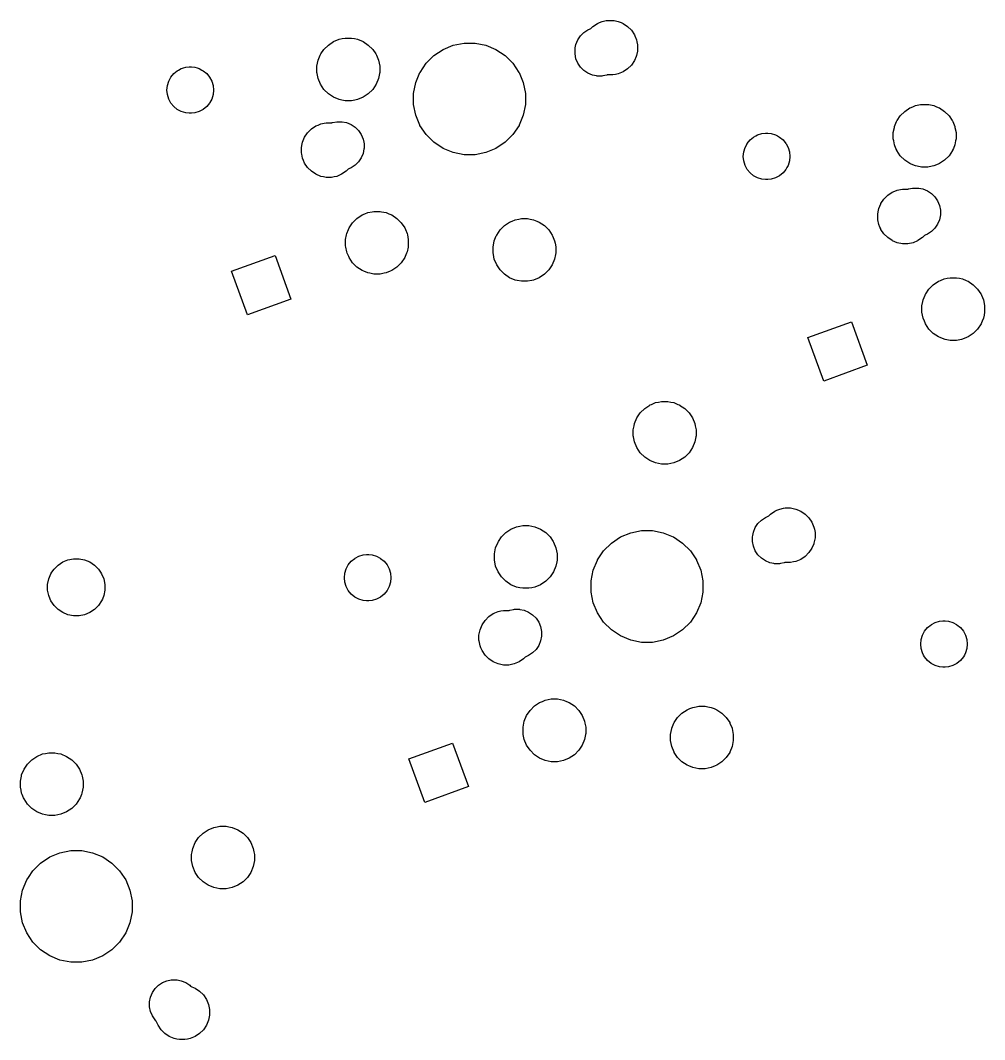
# Model space of a CAD drawing. Extents: x 74 to 361, y -185 to -87.
# Drawn here: x 215.86 to 251.26, y -184.73 to -147.31 of the extents above; entities that cross this region are included whole.
import ezdxf

# ---------------------------------------------------------------- set-up
doc = ezdxf.new("R2010")
doc.units = 0
doc.header["$MEASUREMENT"] = 0
doc.layers.add('BLACK', color=7, linetype='CONTINUOUS')

msp = doc.modelspace()

# ---------------------------------------------------------------- linework, layer by layer
at = {"layer": 'BLACK', "linetype": 'CONTINUOUS'}
for p, q in [((236.876, -147.534), (237.04, -147.424)), ((237.04, -147.424), (237.044, -147.423)), ((237.044, -147.423), (237.117, -147.392)), ((237.117, -147.392), (237.222, -147.349)), ((237.222, -147.349), (237.369, -147.319)), ((237.369, -147.319), (237.416, -147.31)), ((237.416, -147.31), (237.613, -147.31)), ((237.613, -147.31), (237.659, -147.319)), ((237.659, -147.319), (237.806, -147.349)), ((237.806, -147.349), (237.912, -147.392)), ((237.912, -147.392), (237.985, -147.423)), ((237.985, -147.423), (237.988, -147.424)), ((237.988, -147.424), (238.152, -147.534)), ((236.42, -147.881), (236.545, -147.755)), ((236.545, -147.755), (236.693, -147.656)), ((236.693, -147.656), (236.773, -147.623)), ((236.773, -147.623), (236.795, -147.612)), ((236.795, -147.612), (236.814, -147.596)), ((236.814, -147.596), (236.876, -147.534)), ((238.152, -147.534), (238.292, -147.673)), ((238.292, -147.673), (238.401, -147.837)), ((227.163, -148.215), (227.352, -148.089)), ((227.352, -148.089), (227.561, -148.002)), ((227.561, -148.002), (227.673, -147.98)), ((227.673, -147.98), (227.784, -147.958)), ((227.784, -147.958), (228.01, -147.958)), ((228.01, -147.958), (228.122, -147.98)), ((228.122, -147.98), (228.233, -148.002)), ((228.233, -148.002), (228.442, -148.089)), ((228.442, -148.089), (228.631, -148.215)), ((231.748, -148.22), (232.144, -148.141)), ((232.144, -148.141), (232.548, -148.141)), ((232.548, -148.141), (232.944, -148.22)), ((236.253, -148.192), (236.321, -148.028)), ((236.321, -148.028), (236.42, -147.881)), ((238.401, -147.837), (238.401, -147.837)), ((238.401, -147.837), (238.418, -147.878)), ((238.418, -147.878), (238.477, -148.019)), ((238.477, -148.019), (238.493, -148.1)), ((238.493, -148.1), (238.515, -148.213)), ((226.877, -148.563), (226.89, -148.544)), ((226.89, -148.544), (227.003, -148.375)), ((227.003, -148.375), (227.163, -148.215)), ((228.631, -148.215), (228.791, -148.375)), ((228.791, -148.375), (228.904, -148.544)), ((228.904, -148.544), (228.917, -148.563)), ((231.039, -148.599), (231.375, -148.375)), ((231.375, -148.375), (231.748, -148.22)), ((231.375, -148.375), (231.375, -148.375)), ((232.944, -148.22), (233.318, -148.375)), ((233.318, -148.375), (233.318, -148.375)), ((233.318, -148.375), (233.653, -148.599)), ((236.219, -148.366), (236.22, -148.358)), ((236.219, -148.544), (236.219, -148.366)), ((236.253, -148.718), (236.219, -148.544)), ((236.22, -148.358), (236.229, -148.315)), ((236.229, -148.315), (236.253, -148.192)), ((238.509, -148.443), (238.477, -148.603)), ((238.515, -148.41), (238.509, -148.443)), ((238.515, -148.213), (238.515, -148.41)), ((226.746, -148.995), (226.769, -148.882)), ((226.769, -148.882), (226.79, -148.773)), ((226.79, -148.773), (226.867, -148.589)), ((226.867, -148.589), (226.877, -148.563)), ((228.917, -148.563), (228.928, -148.589)), ((228.928, -148.589), (229.004, -148.773)), ((229.004, -148.773), (229.025, -148.882)), ((229.025, -148.882), (229.048, -148.995)), ((230.53, -149.219), (230.753, -148.885)), ((230.753, -148.885), (231.039, -148.599)), ((233.653, -148.599), (233.939, -148.885)), ((233.939, -148.885), (234.162, -149.219)), ((236.321, -148.882), (236.253, -148.718)), ((236.42, -149.029), (236.321, -148.882)), ((238.401, -148.785), (238.292, -148.949)), ((238.402, -148.785), (238.401, -148.785)), ((238.461, -148.642), (238.402, -148.785)), ((238.477, -148.603), (238.461, -148.642)), ((221.381, -149.395), (221.488, -149.265)), ((221.488, -149.265), (221.617, -149.159)), ((221.617, -149.159), (221.665, -149.134)), ((221.665, -149.134), (221.765, -149.08)), ((221.765, -149.08), (221.768, -149.079)), ((221.768, -149.079), (221.843, -149.056)), ((221.843, -149.056), (221.926, -149.031)), ((221.926, -149.031), (222.051, -149.019)), ((222.051, -149.019), (222.134, -149.019)), ((222.134, -149.019), (222.259, -149.031)), ((222.259, -149.031), (222.342, -149.056)), ((222.342, -149.056), (222.417, -149.079)), ((222.417, -149.079), (222.42, -149.08)), ((222.42, -149.08), (222.52, -149.134)), ((222.52, -149.134), (222.567, -149.159)), ((222.567, -149.159), (222.697, -149.265)), ((222.697, -149.265), (222.803, -149.395)), ((226.746, -149.222), (226.746, -148.995)), ((226.755, -149.266), (226.746, -149.222)), ((226.79, -149.444), (226.755, -149.266)), ((229.039, -149.266), (229.004, -149.444)), ((229.048, -149.222), (229.039, -149.266)), ((229.048, -148.995), (229.048, -149.222)), ((230.374, -149.594), (230.528, -149.221)), ((230.528, -149.221), (230.53, -149.219)), ((234.162, -149.219), (234.164, -149.221)), ((234.164, -149.221), (234.318, -149.594)), ((236.545, -149.155), (236.42, -149.029)), ((236.693, -149.253), (236.545, -149.155)), ((236.857, -149.321), (236.693, -149.253)), ((237.71, -149.293), (237.613, -149.312)), ((237.806, -149.274), (237.71, -149.293)), ((237.988, -149.198), (237.806, -149.274)), ((238.152, -149.089), (237.988, -149.198)), ((238.292, -148.949), (238.152, -149.089)), ((221.254, -149.703), (221.302, -149.543)), ((221.302, -149.543), (221.381, -149.395)), ((221.381, -149.395), (221.381, -149.395)), ((222.803, -149.395), (222.803, -149.395)), ((222.803, -149.395), (222.882, -149.543)), ((222.882, -149.543), (222.931, -149.703)), ((226.877, -149.654), (226.79, -149.444)), ((227.003, -149.842), (226.877, -149.654)), ((228.917, -149.654), (228.791, -149.842)), ((229.004, -149.444), (228.917, -149.654)), ((230.295, -149.99), (230.374, -149.594)), ((234.318, -149.594), (234.397, -149.99)), ((237.006, -149.351), (236.857, -149.321)), ((237.031, -149.356), (237.006, -149.351)), ((237.208, -149.356), (237.031, -149.356)), ((237.244, -149.349), (237.208, -149.356)), ((237.382, -149.321), (237.244, -149.349)), ((237.384, -149.321), (237.382, -149.321)), ((237.382, -149.321), (237.382, -149.321)), ((237.405, -149.315), (237.384, -149.321)), ((237.429, -149.312), (237.405, -149.315)), ((237.613, -149.312), (237.429, -149.312)), ((221.237, -149.87), (221.254, -149.703)), ((221.254, -150.037), (221.237, -149.87)), ((221.302, -150.197), (221.254, -150.037)), ((222.931, -150.037), (222.882, -150.197)), ((222.931, -149.703), (222.947, -149.87)), ((222.947, -149.87), (222.931, -150.037)), ((227.163, -150.003), (227.003, -149.842)), ((227.352, -150.129), (227.163, -150.003)), ((228.631, -150.003), (228.442, -150.129)), ((228.791, -149.842), (228.631, -150.003)), ((230.295, -150.394), (230.295, -149.99)), ((234.397, -149.99), (234.397, -150.394)), ((221.373, -150.33), (221.302, -150.197)), ((221.381, -150.345), (221.373, -150.33)), ((221.488, -150.475), (221.381, -150.345)), ((222.803, -150.345), (222.697, -150.475)), ((222.811, -150.33), (222.803, -150.345)), ((222.882, -150.197), (222.811, -150.33)), ((227.561, -150.215), (227.352, -150.129)), ((227.656, -150.234), (227.561, -150.215)), ((227.784, -150.26), (227.656, -150.234)), ((228.01, -150.26), (227.784, -150.26)), ((228.138, -150.234), (228.01, -150.26)), ((228.233, -150.215), (228.138, -150.234)), ((228.442, -150.129), (228.233, -150.215)), ((230.374, -150.791), (230.295, -150.394)), ((234.397, -150.394), (234.318, -150.791)), ((248.72, -150.437), (248.899, -150.401)), ((248.899, -150.401), (248.943, -150.393)), ((248.943, -150.393), (249.169, -150.393)), ((249.169, -150.393), (249.213, -150.401)), ((249.213, -150.401), (249.392, -150.437)), ((221.617, -150.581), (221.488, -150.475)), ((221.765, -150.66), (221.617, -150.581)), ((221.617, -150.581), (221.617, -150.581)), ((221.926, -150.709), (221.765, -150.66)), ((222.051, -150.721), (221.926, -150.709)), ((222.134, -150.721), (222.051, -150.721)), ((222.259, -150.709), (222.134, -150.721)), ((222.42, -150.66), (222.259, -150.709)), ((222.567, -150.581), (222.42, -150.66)), ((222.697, -150.475), (222.567, -150.581)), ((222.567, -150.581), (222.567, -150.581)), ((230.525, -151.155), (230.374, -150.791)), ((234.318, -150.791), (234.167, -151.155)), ((248.162, -150.81), (248.322, -150.65)), ((248.322, -150.65), (248.511, -150.524)), ((248.511, -150.524), (248.518, -150.521)), ((248.518, -150.521), (248.62, -150.478)), ((248.62, -150.478), (248.72, -150.437)), ((249.392, -150.437), (249.491, -150.478)), ((249.491, -150.478), (249.594, -150.521)), ((249.594, -150.521), (249.601, -150.524)), ((249.601, -150.524), (249.79, -150.65)), ((249.79, -150.65), (249.95, -150.81)), ((226.708, -151.184), (226.785, -151.153)), ((226.785, -151.153), (226.886, -151.111)), ((226.886, -151.111), (227.011, -151.086)), ((227.011, -151.086), (227.079, -151.072)), ((227.079, -151.072), (227.263, -151.072)), ((227.263, -151.072), (227.287, -151.07)), ((227.287, -151.07), (227.308, -151.064)), ((227.308, -151.064), (227.31, -151.063)), ((227.31, -151.063), (227.472, -151.031)), ((227.31, -151.063), (227.31, -151.063)), ((227.472, -151.031), (227.484, -151.029)), ((227.484, -151.029), (227.661, -151.029)), ((227.661, -151.029), (227.673, -151.031)), ((227.673, -151.031), (227.835, -151.063)), ((227.835, -151.063), (227.999, -151.131)), ((227.999, -151.131), (228.147, -151.23)), ((230.528, -151.164), (230.525, -151.155)), ((230.753, -151.5), (230.528, -151.164)), ((234.164, -151.164), (233.939, -151.5)), ((234.167, -151.155), (234.164, -151.164)), ((247.949, -151.208), (248.027, -151.021)), ((248.027, -151.021), (248.036, -150.999)), ((248.036, -150.999), (248.044, -150.986)), ((248.044, -150.986), (248.162, -150.81)), ((249.95, -150.81), (250.067, -150.986)), ((250.067, -150.986), (250.076, -150.999)), ((250.076, -150.999), (250.085, -151.021)), ((250.085, -151.021), (250.163, -151.208)), ((226.291, -151.599), (226.4, -151.435)), ((226.4, -151.435), (226.54, -151.296)), ((226.54, -151.296), (226.704, -151.186)), ((226.704, -151.186), (226.708, -151.184)), ((228.147, -151.23), (228.272, -151.355)), ((228.272, -151.355), (228.371, -151.503)), ((228.371, -151.503), (228.439, -151.667)), ((231.039, -151.785), (230.753, -151.5)), ((233.939, -151.5), (233.653, -151.785)), ((242.854, -151.552), (242.924, -151.515)), ((242.924, -151.515), (243.084, -151.466)), ((243.084, -151.466), (243.209, -151.454)), ((243.209, -151.454), (243.293, -151.454)), ((243.293, -151.454), (243.418, -151.466)), ((243.418, -151.466), (243.578, -151.515)), ((243.578, -151.515), (243.648, -151.552)), ((247.905, -151.43), (247.943, -151.241)), ((247.905, -151.657), (247.905, -151.43)), ((247.943, -151.241), (247.949, -151.208)), ((250.163, -151.208), (250.169, -151.241)), ((250.169, -151.241), (250.207, -151.43)), ((250.207, -151.43), (250.207, -151.657)), ((226.177, -151.975), (226.203, -151.841)), ((226.203, -151.841), (226.215, -151.781)), ((226.215, -151.781), (226.291, -151.599)), ((228.439, -151.667), (228.46, -151.776)), ((228.46, -151.776), (228.473, -151.841)), ((228.473, -151.841), (228.473, -152.019)), ((231.375, -152.01), (231.039, -151.785)), ((233.653, -151.785), (233.318, -152.01)), ((242.461, -151.978), (242.537, -151.837)), ((242.537, -151.837), (242.54, -151.83)), ((242.54, -151.83), (242.647, -151.7)), ((242.647, -151.7), (242.776, -151.594)), ((242.776, -151.594), (242.854, -151.552)), ((243.648, -151.552), (243.726, -151.594)), ((243.726, -151.594), (243.856, -151.7)), ((243.856, -151.7), (243.962, -151.83)), ((243.962, -151.83), (243.966, -151.837)), ((243.966, -151.837), (244.041, -151.978)), ((247.919, -151.728), (247.905, -151.657)), ((247.949, -151.879), (247.919, -151.728)), ((248.002, -152.008), (247.949, -151.879)), ((250.163, -151.879), (250.109, -152.008)), ((250.193, -151.728), (250.163, -151.879)), ((250.207, -151.657), (250.193, -151.728)), ((226.177, -152.172), (226.177, -151.975)), ((226.186, -152.217), (226.177, -152.172)), ((226.215, -152.365), (226.186, -152.217)), ((228.439, -152.193), (228.371, -152.357)), ((228.471, -152.029), (228.439, -152.193)), ((228.473, -152.019), (228.471, -152.029)), ((231.748, -152.165), (231.375, -152.01)), ((231.375, -152.01), (231.375, -152.01)), ((231.375, -152.01), (231.375, -152.01)), ((232.144, -152.243), (231.748, -152.165)), ((232.548, -152.243), (232.144, -152.243)), ((232.944, -152.165), (232.548, -152.243)), ((233.318, -152.01), (232.944, -152.165)), ((233.318, -152.01), (233.318, -152.01)), ((233.318, -152.01), (233.318, -152.01)), ((242.396, -152.305), (242.413, -152.138)), ((242.413, -152.138), (242.461, -151.978)), ((244.041, -151.978), (244.09, -152.138)), ((244.09, -152.138), (244.106, -152.305)), ((248.031, -152.078), (248.002, -152.008)), ((248.036, -152.089), (248.031, -152.078)), ((248.162, -152.277), (248.036, -152.089)), ((248.322, -152.438), (248.162, -152.277)), ((249.95, -152.277), (249.79, -152.438)), ((250.076, -152.089), (249.95, -152.277)), ((250.081, -152.078), (250.076, -152.089)), ((250.109, -152.008), (250.081, -152.078)), ((226.249, -152.448), (226.215, -152.365)), ((226.29, -152.547), (226.249, -152.448)), ((226.291, -152.548), (226.29, -152.547)), ((226.4, -152.712), (226.291, -152.548)), ((228.147, -152.63), (227.999, -152.728)), ((228.272, -152.504), (228.147, -152.63)), ((228.371, -152.357), (228.272, -152.504)), ((242.413, -152.472), (242.396, -152.305)), ((242.461, -152.632), (242.413, -152.472)), ((242.503, -152.71), (242.461, -152.632)), ((244.041, -152.632), (244, -152.71)), ((244.09, -152.472), (244.041, -152.632)), ((244.106, -152.305), (244.09, -152.472)), ((248.511, -152.564), (248.322, -152.438)), ((248.557, -152.583), (248.511, -152.564)), ((248.511, -152.564), (248.511, -152.564)), ((248.511, -152.564), (248.511, -152.564)), ((248.72, -152.65), (248.557, -152.583)), ((248.786, -152.663), (248.72, -152.65)), ((248.943, -152.695), (248.786, -152.663)), ((249.326, -152.663), (249.169, -152.695)), ((249.392, -152.65), (249.326, -152.663)), ((249.555, -152.583), (249.392, -152.65)), ((249.601, -152.564), (249.555, -152.583)), ((249.79, -152.438), (249.601, -152.564)), ((249.601, -152.564), (249.601, -152.564)), ((249.601, -152.564), (249.601, -152.564)), ((226.54, -152.851), (226.4, -152.712)), ((226.704, -152.961), (226.54, -152.851)), ((226.886, -153.036), (226.704, -152.961)), ((226.982, -153.055), (226.886, -153.036)), ((227.47, -153.036), (227.373, -153.055)), ((227.652, -152.961), (227.47, -153.036)), ((227.816, -152.851), (227.652, -152.961)), ((227.878, -152.789), (227.816, -152.851)), ((227.897, -152.773), (227.878, -152.789)), ((227.919, -152.762), (227.897, -152.773)), ((227.999, -152.728), (227.919, -152.762)), ((242.54, -152.78), (242.503, -152.71)), ((242.647, -152.91), (242.54, -152.78)), ((242.776, -153.016), (242.647, -152.91)), ((242.924, -153.095), (242.776, -153.016)), ((242.776, -153.016), (242.776, -153.016)), ((243.726, -153.016), (243.578, -153.095)), ((243.856, -152.91), (243.726, -153.016)), ((243.726, -153.016), (243.726, -153.016)), ((243.962, -152.78), (243.856, -152.91)), ((244, -152.71), (243.962, -152.78)), ((249.169, -152.695), (248.943, -152.695)), ((227.079, -153.074), (226.982, -153.055)), ((227.276, -153.074), (227.079, -153.074)), ((227.373, -153.055), (227.276, -153.074)), ((243.084, -153.144), (242.924, -153.095)), ((243.209, -153.156), (243.084, -153.144)), ((243.293, -153.156), (243.209, -153.156)), ((243.418, -153.144), (243.293, -153.156)), ((243.578, -153.095), (243.418, -153.144)), ((247.559, -153.87), (247.699, -153.731)), ((247.699, -153.731), (247.862, -153.621)), ((247.862, -153.621), (247.867, -153.62)), ((247.867, -153.62), (247.956, -153.583)), ((247.956, -153.583), (248.045, -153.546)), ((248.045, -153.546), (248.17, -153.521)), ((248.17, -153.521), (248.238, -153.508)), ((248.238, -153.508), (248.422, -153.508)), ((248.422, -153.508), (248.446, -153.505)), ((248.446, -153.505), (248.467, -153.499)), ((248.467, -153.499), (248.468, -153.499)), ((248.468, -153.499), (248.607, -153.471)), ((248.468, -153.499), (248.468, -153.499)), ((248.607, -153.471), (248.643, -153.464)), ((248.643, -153.464), (248.82, -153.464)), ((248.82, -153.464), (248.845, -153.469)), ((248.845, -153.469), (248.994, -153.499)), ((248.994, -153.499), (249.158, -153.566)), ((249.158, -153.566), (249.306, -153.665)), ((249.306, -153.665), (249.431, -153.791)), ((249.431, -153.791), (249.53, -153.938)), ((247.374, -154.217), (247.448, -154.039)), ((247.448, -154.039), (247.45, -154.034)), ((247.45, -154.034), (247.451, -154.032)), ((247.451, -154.032), (247.559, -153.87)), ((249.53, -153.938), (249.598, -154.102)), ((249.598, -154.102), (249.632, -154.276)), ((228.214, -154.579), (228.402, -154.453)), ((228.402, -154.453), (228.406, -154.452)), ((228.406, -154.452), (228.507, -154.41)), ((228.507, -154.41), (228.612, -154.367)), ((228.612, -154.367), (228.775, -154.334)), ((228.775, -154.334), (228.834, -154.322)), ((228.834, -154.322), (229.061, -154.322)), ((229.061, -154.322), (229.12, -154.334)), ((229.12, -154.334), (229.283, -154.367)), ((229.283, -154.367), (229.388, -154.41)), ((229.388, -154.41), (229.489, -154.452)), ((229.489, -154.452), (229.492, -154.453)), ((229.492, -154.453), (229.681, -154.579)), ((247.336, -154.41), (247.362, -154.279)), ((247.336, -154.607), (247.336, -154.41)), ((247.362, -154.279), (247.374, -154.217)), ((249.632, -154.454), (249.598, -154.628)), ((249.632, -154.276), (249.632, -154.454)), ((227.928, -154.928), (228.053, -154.74)), ((228.053, -154.74), (228.214, -154.579)), ((229.681, -154.579), (229.841, -154.74)), ((229.841, -154.74), (229.967, -154.928)), ((233.47, -155.003), (233.63, -154.842)), ((233.63, -154.842), (233.819, -154.717)), ((233.819, -154.716), (233.915, -154.677)), ((233.819, -154.717), (233.819, -154.716)), ((233.915, -154.677), (234.028, -154.63)), ((234.028, -154.63), (234.152, -154.605)), ((234.152, -154.605), (234.251, -154.586)), ((234.251, -154.586), (234.477, -154.586)), ((234.477, -154.586), (234.576, -154.605)), ((234.576, -154.605), (234.7, -154.63)), ((234.7, -154.63), (234.813, -154.677)), ((234.813, -154.677), (234.908, -154.716)), ((234.908, -154.716), (234.909, -154.717)), ((234.909, -154.717), (235.098, -154.842)), ((235.098, -154.842), (235.258, -155.003)), ((247.342, -154.637), (247.336, -154.607)), ((247.374, -154.801), (247.342, -154.637)), ((247.414, -154.896), (247.374, -154.801)), ((247.443, -154.967), (247.414, -154.896)), ((249.53, -154.792), (249.431, -154.939)), ((249.598, -154.628), (249.53, -154.792)), ((227.796, -155.36), (227.83, -155.189)), ((227.83, -155.189), (227.84, -155.138)), ((227.84, -155.138), (227.903, -154.988)), ((227.903, -154.988), (227.927, -154.928)), ((227.927, -154.928), (227.928, -154.928)), ((229.967, -154.928), (229.967, -154.928)), ((229.967, -154.928), (229.992, -154.988)), ((229.992, -154.988), (230.054, -155.138)), ((230.054, -155.138), (230.064, -155.189)), ((230.064, -155.189), (230.098, -155.36)), ((233.257, -155.401), (233.33, -155.224)), ((233.33, -155.224), (233.344, -155.191)), ((233.344, -155.191), (233.47, -155.003)), ((233.344, -155.191), (233.344, -155.191)), ((235.258, -155.003), (235.384, -155.191)), ((235.384, -155.191), (235.384, -155.191)), ((235.384, -155.191), (235.397, -155.224)), ((235.397, -155.224), (235.471, -155.401)), ((247.45, -154.983), (247.443, -154.967)), ((247.559, -155.147), (247.45, -154.983)), ((247.699, -155.286), (247.559, -155.147)), ((247.862, -155.396), (247.699, -155.286)), ((248.975, -155.286), (248.811, -155.396)), ((249.037, -155.224), (248.975, -155.286)), ((249.056, -155.208), (249.037, -155.224)), ((249.078, -155.197), (249.056, -155.208)), ((249.158, -155.163), (249.078, -155.197)), ((249.306, -155.065), (249.158, -155.163)), ((249.431, -154.939), (249.306, -155.065)), ((227.796, -155.587), (227.796, -155.36)), ((227.805, -155.631), (227.796, -155.587)), ((227.84, -155.809), (227.805, -155.631)), ((230.089, -155.631), (230.054, -155.809)), ((230.098, -155.587), (230.089, -155.631)), ((230.098, -155.36), (230.098, -155.587)), ((233.213, -155.623), (233.241, -155.483)), ((233.213, -155.85), (233.213, -155.623)), ((233.241, -155.483), (233.257, -155.401)), ((235.471, -155.401), (235.487, -155.483)), ((235.487, -155.483), (235.515, -155.623)), ((235.515, -155.623), (235.515, -155.85)), ((247.875, -155.401), (247.862, -155.396)), ((247.862, -155.396), (247.862, -155.396)), ((247.862, -155.396), (247.862, -155.396)), ((248.045, -155.471), (247.875, -155.401)), ((248.238, -155.51), (248.045, -155.471)), ((248.435, -155.51), (248.238, -155.51)), ((248.629, -155.471), (248.435, -155.51)), ((248.798, -155.401), (248.629, -155.471)), ((248.811, -155.396), (248.798, -155.401)), ((248.811, -155.396), (248.811, -155.396)), ((248.811, -155.396), (248.811, -155.396)), ((223.608, -156.522), (225.207, -155.94)), ((225.207, -155.94), (225.789, -157.539)), ((227.86, -155.857), (227.84, -155.809)), ((227.911, -155.979), (227.86, -155.857)), ((227.927, -156.018), (227.911, -155.979)), ((228.053, -156.207), (227.927, -156.018)), ((229.967, -156.018), (229.841, -156.207)), ((229.983, -155.979), (229.967, -156.018)), ((230.034, -155.857), (229.983, -155.979)), ((230.054, -155.809), (230.034, -155.857)), ((233.223, -155.9), (233.213, -155.85)), ((233.257, -156.072), (233.223, -155.9)), ((235.505, -155.9), (235.471, -156.072)), ((235.515, -155.85), (235.505, -155.9)), ((228.214, -156.367), (228.053, -156.207)), ((228.402, -156.493), (228.214, -156.367)), ((229.681, -156.367), (229.492, -156.493)), ((229.841, -156.207), (229.681, -156.367)), ((233.344, -156.282), (233.257, -156.072)), ((233.47, -156.47), (233.344, -156.282)), ((235.384, -156.282), (235.258, -156.47)), ((235.471, -156.072), (235.384, -156.282)), ((224.19, -158.121), (223.608, -156.522)), ((228.463, -156.519), (228.402, -156.493)), ((228.402, -156.493), (228.402, -156.493)), ((228.402, -156.493), (228.402, -156.493)), ((228.612, -156.58), (228.463, -156.519)), ((228.685, -156.595), (228.612, -156.58)), ((228.834, -156.624), (228.685, -156.595)), ((229.061, -156.624), (228.834, -156.624)), ((229.21, -156.595), (229.061, -156.624)), ((229.283, -156.58), (229.21, -156.595)), ((229.431, -156.519), (229.283, -156.58)), ((229.492, -156.493), (229.431, -156.519)), ((229.492, -156.493), (229.492, -156.493)), ((229.492, -156.493), (229.492, -156.493)), ((233.63, -156.631), (233.47, -156.47)), ((233.819, -156.757), (233.63, -156.631)), ((234.028, -156.843), (233.819, -156.757)), ((234.909, -156.757), (234.7, -156.843)), ((235.098, -156.631), (234.909, -156.757)), ((235.258, -156.47), (235.098, -156.631)), ((249.77, -156.802), (249.882, -156.779)), ((249.882, -156.779), (249.993, -156.757)), ((249.993, -156.757), (250.219, -156.757)), ((250.219, -156.757), (250.331, -156.779)), ((250.331, -156.779), (250.442, -156.802)), ((234.099, -156.857), (234.028, -156.843)), ((234.251, -156.888), (234.099, -156.857)), ((234.477, -156.888), (234.251, -156.888)), ((234.629, -156.857), (234.477, -156.888)), ((234.7, -156.843), (234.629, -156.857)), ((249.212, -157.175), (249.372, -157.014)), ((249.372, -157.014), (249.561, -156.888)), ((249.561, -156.888), (249.572, -156.884)), ((249.572, -156.884), (249.636, -156.857)), ((249.636, -156.857), (249.77, -156.802)), ((250.442, -156.802), (250.577, -156.857)), ((250.577, -156.857), (250.64, -156.884)), ((250.64, -156.884), (250.651, -156.888)), ((250.651, -156.888), (250.84, -157.014)), ((250.84, -157.014), (251, -157.175)), ((248.999, -157.573), (249.069, -157.404)), ((249.069, -157.404), (249.086, -157.363)), ((249.086, -157.363), (249.096, -157.349)), ((249.096, -157.349), (249.212, -157.175)), ((251, -157.175), (251.117, -157.349)), ((251.117, -157.349), (251.126, -157.363)), ((251.126, -157.363), (251.143, -157.404)), ((251.143, -157.404), (251.213, -157.573)), ((225.789, -157.539), (224.19, -158.121)), ((248.955, -157.795), (248.989, -157.625)), ((248.955, -158.022), (248.955, -157.795)), ((248.989, -157.625), (248.999, -157.573)), ((251.213, -157.573), (251.223, -157.625)), ((251.223, -157.625), (251.257, -157.795)), ((251.257, -157.795), (251.257, -158.022)), ((248.977, -158.129), (248.955, -158.022)), ((248.999, -158.244), (248.977, -158.129)), ((249.044, -158.352), (248.999, -158.244)), ((251.213, -158.244), (251.168, -158.352)), ((251.236, -158.129), (251.213, -158.244)), ((251.257, -158.022), (251.236, -158.129)), ((244.767, -158.957), (246.366, -158.375)), ((246.366, -158.375), (246.948, -159.974)), ((249.069, -158.412), (249.044, -158.352)), ((249.086, -158.454), (249.069, -158.412)), ((249.212, -158.642), (249.086, -158.454)), ((249.372, -158.802), (249.212, -158.642)), ((251, -158.642), (250.84, -158.802)), ((251.126, -158.454), (251, -158.642)), ((251.143, -158.412), (251.126, -158.454)), ((251.168, -158.352), (251.143, -158.412)), ((245.349, -160.556), (244.767, -158.957)), ((249.561, -158.928), (249.372, -158.802)), ((249.622, -158.954), (249.561, -158.928)), ((249.561, -158.928), (249.561, -158.928)), ((249.561, -158.928), (249.561, -158.928)), ((249.77, -159.015), (249.622, -158.954)), ((249.805, -159.022), (249.77, -159.015)), ((249.993, -159.059), (249.805, -159.022)), ((250.408, -159.022), (250.219, -159.059)), ((250.442, -159.015), (250.408, -159.022)), ((250.59, -158.954), (250.442, -159.015)), ((250.651, -158.928), (250.59, -158.954)), ((250.84, -158.802), (250.651, -158.928)), ((250.651, -158.928), (250.651, -158.928)), ((250.651, -158.928), (250.651, -158.928)), ((250.219, -159.059), (249.993, -159.059)), ((246.948, -159.974), (245.349, -160.556)), ((238.617, -161.717), (238.777, -161.557)), ((238.777, -161.557), (238.966, -161.431)), ((238.966, -161.431), (238.97, -161.429)), ((238.97, -161.429), (239.027, -161.406)), ((239.027, -161.406), (239.175, -161.344)), ((239.175, -161.344), (239.286, -161.322)), ((239.286, -161.322), (239.398, -161.3)), ((239.398, -161.3), (239.624, -161.3)), ((239.624, -161.3), (239.735, -161.322)), ((239.735, -161.322), (239.847, -161.344)), ((239.847, -161.344), (239.995, -161.406)), ((239.995, -161.406), (240.052, -161.429)), ((240.052, -161.429), (240.056, -161.431)), ((240.056, -161.431), (240.245, -161.557)), ((240.245, -161.557), (240.405, -161.717)), ((238.404, -162.115), (238.491, -161.906)), ((238.491, -161.906), (238.617, -161.717)), ((240.405, -161.717), (240.531, -161.906)), ((240.531, -161.906), (240.618, -162.115)), ((238.36, -162.338), (238.388, -162.194)), ((238.36, -162.564), (238.36, -162.338)), ((238.388, -162.194), (238.404, -162.115)), ((240.618, -162.115), (240.633, -162.194)), ((240.633, -162.194), (240.662, -162.338)), ((240.662, -162.338), (240.662, -162.564)), ((238.368, -162.604), (238.36, -162.564)), ((238.404, -162.787), (238.368, -162.604)), ((240.654, -162.604), (240.618, -162.787)), ((240.662, -162.564), (240.654, -162.604)), ((238.491, -162.996), (238.404, -162.787)), ((238.617, -163.185), (238.491, -162.996)), ((240.531, -162.996), (240.405, -163.185)), ((240.618, -162.787), (240.531, -162.996)), ((238.777, -163.345), (238.617, -163.185)), ((238.966, -163.471), (238.777, -163.345)), ((239.175, -163.558), (238.966, -163.471)), ((240.056, -163.471), (239.847, -163.558)), ((240.245, -163.345), (240.056, -163.471)), ((240.405, -163.185), (240.245, -163.345)), ((239.286, -163.58), (239.175, -163.558)), ((239.398, -163.602), (239.286, -163.58)), ((239.624, -163.602), (239.398, -163.602)), ((239.735, -163.58), (239.624, -163.602)), ((239.847, -163.558), (239.735, -163.58)), ((243.392, -165.435), (243.556, -165.325)), ((243.556, -165.325), (243.56, -165.323)), ((243.56, -165.323), (243.633, -165.293)), ((243.633, -165.293), (243.738, -165.25)), ((243.738, -165.25), (243.878, -165.222)), ((243.878, -165.222), (243.931, -165.211)), ((243.931, -165.211), (244.128, -165.211)), ((244.128, -165.211), (244.181, -165.222)), ((244.181, -165.222), (244.322, -165.25)), ((244.322, -165.25), (244.427, -165.293)), ((244.427, -165.293), (244.499, -165.323)), ((244.499, -165.323), (244.504, -165.325)), ((244.504, -165.325), (244.668, -165.435)), ((242.935, -165.782), (243.061, -165.656)), ((243.061, -165.656), (243.208, -165.558)), ((243.208, -165.558), (243.289, -165.524)), ((243.289, -165.524), (243.311, -165.513)), ((243.311, -165.513), (243.329, -165.497)), ((243.329, -165.497), (243.392, -165.435)), ((244.668, -165.435), (244.807, -165.574)), ((244.807, -165.574), (244.917, -165.738)), ((244.917, -165.738), (244.992, -165.92)), ((233.519, -166.276), (233.679, -166.116)), ((233.679, -166.116), (233.867, -165.99)), ((233.867, -165.99), (234.077, -165.903)), ((234.077, -165.903), (234.188, -165.881)), ((234.188, -165.881), (234.299, -165.859)), ((234.299, -165.859), (234.526, -165.859)), ((234.526, -165.859), (234.637, -165.881)), ((234.637, -165.881), (234.748, -165.903)), ((234.748, -165.903), (234.958, -165.99)), ((234.958, -165.99), (235.146, -166.116)), ((235.146, -166.116), (235.307, -166.276)), ((237.895, -166.274), (238.263, -166.121)), ((238.263, -166.121), (238.66, -166.042)), ((238.66, -166.042), (239.064, -166.042)), ((239.064, -166.042), (239.46, -166.121)), ((239.46, -166.121), (239.828, -166.274)), ((242.743, -166.224), (242.769, -166.093)), ((242.769, -166.093), (242.837, -165.929)), ((242.837, -165.929), (242.935, -165.782)), ((244.992, -165.92), (245.006, -165.99)), ((245.006, -165.99), (245.03, -166.112)), ((245.03, -166.112), (245.031, -166.114)), ((245.031, -166.114), (245.031, -166.311)), ((233.306, -166.674), (233.393, -166.465)), ((233.393, -166.465), (233.406, -166.445)), ((233.406, -166.445), (233.519, -166.276)), ((235.307, -166.276), (235.419, -166.445)), ((235.419, -166.445), (235.433, -166.465)), ((235.433, -166.465), (235.519, -166.674)), ((237.268, -166.786), (237.554, -166.5)), ((237.554, -166.5), (237.89, -166.276)), ((237.89, -166.276), (237.895, -166.274)), ((239.828, -166.274), (239.833, -166.276)), ((239.833, -166.276), (240.169, -166.5)), ((240.169, -166.5), (240.455, -166.786)), ((242.734, -166.267), (242.735, -166.265)), ((242.734, -166.445), (242.734, -166.267)), ((242.769, -166.619), (242.734, -166.445)), ((242.735, -166.265), (242.743, -166.224)), ((244.992, -166.504), (244.982, -166.529)), ((245.031, -166.311), (244.992, -166.504)), ((233.262, -166.896), (233.306, -166.674)), ((235.519, -166.674), (235.564, -166.896)), ((237.045, -167.12), (237.268, -166.786)), ((240.455, -166.786), (240.678, -167.12)), ((242.837, -166.783), (242.769, -166.619)), ((242.935, -166.93), (242.837, -166.783)), ((244.807, -166.85), (244.668, -166.99)), ((244.917, -166.687), (244.807, -166.85)), ((244.918, -166.685), (244.917, -166.687)), ((244.982, -166.529), (244.918, -166.685)), ((217.238, -167.306), (217.41, -167.191)), ((217.41, -167.191), (217.601, -167.112)), ((217.41, -167.191), (217.41, -167.191)), ((217.601, -167.112), (217.804, -167.072)), ((217.804, -167.072), (218.011, -167.072)), ((218.011, -167.072), (218.215, -167.112)), ((218.215, -167.112), (218.406, -167.191)), ((218.406, -167.191), (218.406, -167.191)), ((218.406, -167.191), (218.578, -167.306)), ((227.897, -167.296), (228.003, -167.166)), ((228.003, -167.166), (228.133, -167.06)), ((228.133, -167.06), (228.148, -167.052)), ((228.148, -167.052), (228.281, -166.981)), ((228.281, -166.981), (228.441, -166.932)), ((228.441, -166.932), (228.566, -166.92)), ((228.566, -166.92), (228.65, -166.92)), ((228.65, -166.92), (228.775, -166.932)), ((228.775, -166.932), (228.935, -166.981)), ((228.935, -166.981), (229.068, -167.052)), ((229.068, -167.052), (229.083, -167.06)), ((229.083, -167.06), (229.212, -167.166)), ((229.212, -167.166), (229.319, -167.296)), ((233.262, -167.123), (233.262, -166.896)), ((233.275, -167.191), (233.262, -167.123)), ((233.306, -167.346), (233.275, -167.191)), ((235.55, -167.191), (235.519, -167.346)), ((235.564, -167.123), (235.55, -167.191)), ((235.564, -166.896), (235.564, -167.123)), ((236.889, -167.495), (237.044, -167.122)), ((237.044, -167.122), (237.045, -167.12)), ((240.678, -167.12), (240.679, -167.122)), ((240.679, -167.122), (240.834, -167.495)), ((243.061, -167.056), (242.935, -166.93)), ((243.208, -167.154), (243.061, -167.056)), ((243.372, -167.222), (243.208, -167.154)), ((243.522, -167.252), (243.372, -167.222)), ((243.546, -167.257), (243.522, -167.252)), ((243.724, -167.257), (243.546, -167.257)), ((243.76, -167.25), (243.724, -167.257)), ((243.898, -167.222), (243.76, -167.25)), ((243.899, -167.222), (243.898, -167.222)), ((243.898, -167.222), (243.898, -167.222)), ((243.92, -167.216), (243.899, -167.222)), ((243.945, -167.213), (243.92, -167.216)), ((244.128, -167.213), (243.945, -167.213)), ((244.24, -167.191), (244.128, -167.213)), ((244.322, -167.175), (244.24, -167.191)), ((244.504, -167.099), (244.322, -167.175)), ((244.668, -166.99), (244.504, -167.099)), ((216.897, -167.816), (216.977, -167.625)), ((216.977, -167.625), (217.013, -167.57)), ((217.013, -167.57), (217.092, -167.453)), ((217.092, -167.453), (217.238, -167.306)), ((218.578, -167.306), (218.724, -167.453)), ((218.724, -167.453), (218.803, -167.57)), ((218.803, -167.57), (218.839, -167.625)), ((218.839, -167.625), (218.919, -167.816)), ((227.753, -167.771), (227.769, -167.604)), ((227.769, -167.604), (227.818, -167.444)), ((227.818, -167.444), (227.897, -167.296)), ((227.897, -167.296), (227.897, -167.296)), ((229.319, -167.296), (229.319, -167.296)), ((229.319, -167.296), (229.398, -167.444)), ((229.398, -167.444), (229.447, -167.604)), ((229.447, -167.604), (229.463, -167.771)), ((233.393, -167.555), (233.306, -167.346)), ((233.519, -167.743), (233.393, -167.555)), ((235.433, -167.555), (235.307, -167.743)), ((235.519, -167.346), (235.433, -167.555)), ((236.811, -167.891), (236.889, -167.495)), ((240.834, -167.495), (240.913, -167.891)), ((216.857, -168.019), (216.897, -167.816)), ((218.919, -167.816), (218.959, -168.019)), ((227.769, -167.938), (227.753, -167.771)), ((227.818, -168.098), (227.769, -167.938)), ((229.447, -167.938), (229.398, -168.098)), ((229.463, -167.771), (229.447, -167.938)), ((233.679, -167.904), (233.519, -167.743)), ((233.867, -168.03), (233.679, -167.904)), ((235.146, -167.904), (234.958, -168.03)), ((235.307, -167.743), (235.146, -167.904)), ((236.811, -168.296), (236.811, -167.891)), ((240.913, -167.891), (240.913, -168.296)), ((216.857, -168.226), (216.857, -168.019)), ((216.897, -168.429), (216.857, -168.226)), ((218.959, -168.226), (218.919, -168.429)), ((218.959, -168.019), (218.959, -168.226)), ((227.858, -168.173), (227.818, -168.098)), ((227.897, -168.246), (227.858, -168.173)), ((228.003, -168.376), (227.897, -168.246)), ((228.133, -168.482), (228.003, -168.376)), ((229.212, -168.376), (229.083, -168.482)), ((229.319, -168.246), (229.212, -168.376)), ((229.358, -168.173), (229.319, -168.246)), ((229.398, -168.098), (229.358, -168.173)), ((234.077, -168.117), (233.867, -168.03)), ((234.188, -168.139), (234.077, -168.117)), ((234.299, -168.161), (234.188, -168.139)), ((234.526, -168.161), (234.299, -168.161)), ((234.637, -168.139), (234.526, -168.161)), ((234.748, -168.117), (234.637, -168.139)), ((234.958, -168.03), (234.748, -168.117)), ((236.889, -168.692), (236.811, -168.296)), ((240.913, -168.296), (240.834, -168.692)), ((216.949, -168.554), (216.897, -168.429)), ((216.977, -168.62), (216.949, -168.554)), ((217.092, -168.792), (216.977, -168.62)), ((218.839, -168.62), (218.724, -168.792)), ((218.867, -168.554), (218.839, -168.62)), ((218.919, -168.429), (218.867, -168.554)), ((228.281, -168.561), (228.133, -168.482)), ((228.133, -168.482), (228.133, -168.482)), ((228.441, -168.61), (228.281, -168.561)), ((228.566, -168.622), (228.441, -168.61)), ((228.65, -168.622), (228.566, -168.622)), ((228.775, -168.61), (228.65, -168.622)), ((228.935, -168.561), (228.775, -168.61)), ((229.083, -168.482), (228.935, -168.561)), ((229.083, -168.482), (229.083, -168.482)), ((237.044, -169.065), (236.889, -168.692)), ((240.834, -168.692), (240.679, -169.065)), ((217.238, -168.939), (217.092, -168.792)), ((217.41, -169.054), (217.238, -168.939)), ((217.601, -169.133), (217.41, -169.054)), ((217.41, -169.054), (217.41, -169.054)), ((217.41, -169.054), (217.41, -169.054)), ((217.804, -169.174), (217.601, -169.133)), ((218.215, -169.133), (218.011, -169.174)), ((218.406, -169.054), (218.215, -169.133)), ((218.578, -168.939), (218.406, -169.054)), ((218.406, -169.054), (218.406, -169.054)), ((218.406, -169.054), (218.406, -169.054)), ((218.724, -168.792), (218.578, -168.939)), ((233.055, -169.197), (233.219, -169.088)), ((233.219, -169.088), (233.224, -169.086)), ((233.224, -169.086), (233.278, -169.063)), ((233.278, -169.063), (233.401, -169.012)), ((233.401, -169.012), (233.498, -168.993)), ((233.498, -168.993), (233.595, -168.974)), ((233.595, -168.974), (233.778, -168.974)), ((233.778, -168.974), (233.803, -168.971)), ((233.803, -168.971), (233.824, -168.965)), ((233.824, -168.965), (233.825, -168.965)), ((233.825, -168.965), (233.963, -168.937)), ((233.825, -168.965), (233.825, -168.965)), ((233.963, -168.937), (233.999, -168.93)), ((233.999, -168.93), (234.177, -168.93)), ((234.177, -168.93), (234.195, -168.934)), ((234.195, -168.934), (234.351, -168.965)), ((234.351, -168.965), (234.515, -169.033)), ((234.515, -169.033), (234.662, -169.131)), ((234.662, -169.131), (234.788, -169.257)), ((237.268, -169.401), (237.044, -169.065)), ((237.044, -169.065), (237.044, -169.065)), ((240.679, -169.065), (240.455, -169.401)), ((240.679, -169.065), (240.679, -169.065)), ((218.011, -169.174), (217.804, -169.174)), ((232.731, -169.681), (232.806, -169.5)), ((232.806, -169.5), (232.916, -169.337)), ((232.916, -169.337), (233.055, -169.197)), ((234.788, -169.257), (234.886, -169.404)), ((234.886, -169.404), (234.954, -169.568)), ((237.554, -169.687), (237.268, -169.401)), ((240.455, -169.401), (240.169, -169.687)), ((249.162, -169.601), (249.292, -169.495)), ((249.292, -169.495), (249.307, -169.487)), ((249.307, -169.487), (249.439, -169.416)), ((249.439, -169.416), (249.6, -169.367)), ((249.6, -169.367), (249.725, -169.355)), ((249.725, -169.355), (249.809, -169.355)), ((249.809, -169.355), (249.934, -169.367)), ((249.934, -169.367), (250.094, -169.416)), ((250.094, -169.416), (250.227, -169.487)), ((250.227, -169.487), (250.242, -169.495)), ((250.242, -169.495), (250.371, -169.601)), ((232.692, -169.876), (232.731, -169.683)), ((232.692, -170.073), (232.692, -169.876)), ((232.731, -169.683), (232.731, -169.681)), ((234.954, -169.568), (234.977, -169.683)), ((234.977, -169.683), (234.988, -169.74)), ((234.988, -169.74), (234.989, -169.742)), ((234.989, -169.742), (234.989, -169.92)), ((237.89, -169.911), (237.554, -169.687)), ((240.169, -169.687), (239.833, -169.911)), ((248.928, -170.039), (248.977, -169.879)), ((248.977, -169.879), (249.056, -169.731)), ((249.056, -169.731), (249.162, -169.601)), ((249.056, -169.731), (249.056, -169.731)), ((250.371, -169.601), (250.478, -169.731)), ((250.478, -169.731), (250.478, -169.731)), ((250.478, -169.731), (250.557, -169.879)), ((250.557, -169.879), (250.605, -170.039)), ((232.696, -170.092), (232.692, -170.073)), ((232.731, -170.267), (232.696, -170.092)), ((234.954, -170.094), (234.886, -170.258)), ((234.989, -169.92), (234.954, -170.094)), ((238.263, -170.066), (237.89, -169.911)), ((237.89, -169.911), (237.89, -169.911)), ((237.89, -169.911), (237.89, -169.911)), ((238.66, -170.144), (238.263, -170.066)), ((239.064, -170.144), (238.66, -170.144)), ((239.46, -170.066), (239.064, -170.144)), ((239.833, -169.911), (239.46, -170.066)), ((239.833, -169.911), (239.833, -169.911)), ((239.833, -169.911), (239.833, -169.911)), ((248.912, -170.206), (248.928, -170.039)), ((248.928, -170.373), (248.912, -170.206)), ((250.605, -170.039), (250.622, -170.206)), ((250.622, -170.206), (250.605, -170.373)), ((232.761, -170.341), (232.731, -170.267)), ((232.805, -170.447), (232.761, -170.341)), ((232.806, -170.449), (232.805, -170.447)), ((232.916, -170.613), (232.806, -170.449)), ((233.055, -170.752), (232.916, -170.613)), ((234.515, -170.629), (234.434, -170.663)), ((234.662, -170.531), (234.515, -170.629)), ((234.788, -170.405), (234.662, -170.531)), ((234.886, -170.258), (234.788, -170.405)), ((248.977, -170.533), (248.928, -170.373)), ((249.018, -170.611), (248.977, -170.533)), ((249.056, -170.681), (249.018, -170.611)), ((250.515, -170.611), (250.478, -170.681)), ((250.557, -170.533), (250.515, -170.611)), ((250.605, -170.373), (250.557, -170.533)), ((233.219, -170.862), (233.055, -170.752)), ((233.401, -170.937), (233.219, -170.862)), ((233.498, -170.956), (233.401, -170.937)), ((233.595, -170.976), (233.498, -170.956)), ((233.792, -170.976), (233.595, -170.976)), ((233.985, -170.937), (233.792, -170.976)), ((234.167, -170.862), (233.985, -170.937)), ((234.331, -170.752), (234.167, -170.862)), ((234.394, -170.69), (234.331, -170.752)), ((234.413, -170.674), (234.394, -170.69)), ((234.434, -170.663), (234.413, -170.674)), ((249.162, -170.811), (249.056, -170.681)), ((249.292, -170.917), (249.162, -170.811)), ((249.439, -170.996), (249.292, -170.917)), ((249.292, -170.917), (249.292, -170.917)), ((249.6, -171.045), (249.439, -170.996)), ((250.094, -170.996), (249.934, -171.045)), ((250.242, -170.917), (250.094, -170.996)), ((250.371, -170.811), (250.242, -170.917)), ((250.242, -170.917), (250.242, -170.917)), ((250.478, -170.681), (250.371, -170.811)), ((249.725, -171.057), (249.6, -171.045)), ((249.809, -171.057), (249.725, -171.057)), ((249.934, -171.045), (249.809, -171.057)), ((234.569, -172.641), (234.729, -172.48)), ((234.729, -172.48), (234.918, -172.354)), ((234.918, -172.354), (234.921, -172.353)), ((234.921, -172.353), (235.022, -172.311)), ((235.022, -172.311), (235.127, -172.268)), ((235.127, -172.268), (235.238, -172.246)), ((235.238, -172.246), (235.349, -172.223)), ((235.349, -172.223), (235.576, -172.223)), ((235.576, -172.223), (235.687, -172.246)), ((235.687, -172.246), (235.798, -172.268)), ((235.798, -172.268), (235.903, -172.311)), ((235.903, -172.311), (236.004, -172.353)), ((236.004, -172.353), (236.008, -172.354)), ((236.008, -172.354), (236.196, -172.48)), ((236.196, -172.48), (236.357, -172.641)), ((240.667, -172.506), (240.766, -172.487)), ((240.766, -172.487), (240.993, -172.487)), ((240.993, -172.487), (241.092, -172.506)), ((234.356, -173.039), (234.443, -172.829)), ((234.443, -172.829), (234.569, -172.641)), ((236.357, -172.641), (236.483, -172.829)), ((236.483, -172.829), (236.569, -173.039)), ((239.985, -172.904), (240.146, -172.744)), ((240.146, -172.744), (240.334, -172.618)), ((240.334, -172.618), (240.339, -172.616)), ((240.339, -172.616), (240.431, -172.578)), ((240.431, -172.578), (240.544, -172.531)), ((240.544, -172.531), (240.667, -172.506)), ((241.092, -172.506), (241.215, -172.531)), ((241.215, -172.531), (241.328, -172.578)), ((241.328, -172.578), (241.42, -172.616)), ((241.42, -172.616), (241.425, -172.618)), ((241.425, -172.618), (241.613, -172.744)), ((241.613, -172.744), (241.773, -172.904)), ((234.312, -173.261), (234.342, -173.109)), ((234.342, -173.109), (234.356, -173.039)), ((236.569, -173.039), (236.584, -173.109)), ((236.584, -173.109), (236.614, -173.261)), ((239.773, -173.3), (239.853, -173.107)), ((239.853, -173.107), (239.859, -173.092)), ((239.859, -173.092), (239.985, -172.904)), ((239.859, -173.092), (239.859, -173.092)), ((241.773, -172.904), (241.899, -173.092)), ((241.899, -173.092), (241.899, -173.092)), ((241.899, -173.092), (241.906, -173.107)), ((241.906, -173.107), (241.985, -173.3)), ((234.312, -173.488), (234.312, -173.261)), ((234.319, -173.522), (234.312, -173.488)), ((234.356, -173.71), (234.319, -173.522)), ((236.607, -173.522), (236.569, -173.71)), ((236.614, -173.488), (236.607, -173.522)), ((236.614, -173.261), (236.614, -173.488)), ((239.728, -173.524), (239.729, -173.522)), ((239.728, -173.751), (239.728, -173.524)), ((239.729, -173.522), (239.773, -173.302)), ((239.773, -173.302), (239.773, -173.3)), ((241.985, -173.3), (241.986, -173.302)), ((241.986, -173.302), (242.03, -173.522)), ((242.03, -173.522), (242.03, -173.524)), ((242.03, -173.524), (242.03, -173.751)), ((230.123, -174.423), (231.723, -173.841)), ((231.723, -173.841), (232.305, -175.44)), ((234.443, -173.92), (234.356, -173.71)), ((234.569, -174.108), (234.443, -173.92)), ((236.483, -173.92), (236.357, -174.108)), ((236.569, -173.71), (236.483, -173.92)), ((239.772, -173.971), (239.728, -173.751)), ((239.773, -173.973), (239.772, -173.971)), ((239.859, -174.181), (239.773, -173.973)), ((241.986, -173.973), (241.9, -174.181)), ((241.987, -173.971), (241.986, -173.973)), ((242.03, -173.751), (241.987, -173.971)), ((216.276, -174.455), (216.465, -174.329)), ((216.465, -174.329), (216.674, -174.242)), ((216.674, -174.242), (216.785, -174.22)), ((216.785, -174.22), (216.897, -174.198)), ((216.897, -174.198), (217.123, -174.198)), ((217.123, -174.198), (217.235, -174.22)), ((217.235, -174.22), (217.346, -174.242)), ((217.346, -174.242), (217.555, -174.329)), ((217.555, -174.329), (217.744, -174.455)), ((234.729, -174.268), (234.569, -174.108)), ((234.918, -174.394), (234.729, -174.268)), ((236.196, -174.268), (236.008, -174.394)), ((236.357, -174.108), (236.196, -174.268)), ((239.859, -174.183), (239.859, -174.181)), ((239.985, -174.371), (239.859, -174.183)), ((240.146, -174.532), (239.985, -174.371)), ((241.773, -174.371), (241.613, -174.532)), ((241.899, -174.183), (241.773, -174.371)), ((241.9, -174.181), (241.899, -174.183)), ((215.99, -174.804), (216.116, -174.615)), ((216.116, -174.615), (216.276, -174.455)), ((217.744, -174.455), (217.904, -174.615)), ((217.904, -174.615), (218.03, -174.804)), ((230.705, -176.022), (230.123, -174.423)), ((235.127, -174.481), (234.918, -174.394)), ((235.238, -174.503), (235.127, -174.481)), ((235.349, -174.525), (235.238, -174.503)), ((235.576, -174.525), (235.349, -174.525)), ((235.687, -174.503), (235.576, -174.525)), ((235.798, -174.481), (235.687, -174.503)), ((236.008, -174.394), (235.798, -174.481)), ((240.334, -174.658), (240.146, -174.532)), ((240.396, -174.683), (240.334, -174.658)), ((240.334, -174.658), (240.334, -174.658)), ((240.334, -174.658), (240.334, -174.658)), ((240.544, -174.744), (240.396, -174.683)), ((240.655, -174.767), (240.544, -174.744)), ((241.215, -174.744), (241.104, -174.767)), ((241.363, -174.683), (241.215, -174.744)), ((241.425, -174.658), (241.363, -174.683)), ((241.613, -174.532), (241.425, -174.658)), ((241.425, -174.658), (241.425, -174.658)), ((241.425, -174.658), (241.425, -174.658)), ((215.859, -175.235), (215.895, -175.053)), ((215.895, -175.053), (215.903, -175.013)), ((215.903, -175.013), (215.99, -174.804)), ((218.03, -174.804), (218.117, -175.013)), ((218.117, -175.013), (218.125, -175.053)), ((218.125, -175.053), (218.161, -175.235)), ((240.766, -174.789), (240.655, -174.767)), ((240.993, -174.789), (240.766, -174.789)), ((241.104, -174.767), (240.993, -174.789)), ((215.859, -175.462), (215.859, -175.235)), ((215.881, -175.573), (215.859, -175.462)), ((218.161, -175.462), (218.139, -175.573)), ((218.161, -175.235), (218.161, -175.462)), ((232.305, -175.44), (230.705, -176.022)), ((215.903, -175.684), (215.881, -175.573)), ((215.924, -175.735), (215.903, -175.684)), ((215.972, -175.851), (215.924, -175.735)), ((215.99, -175.894), (215.972, -175.851)), ((218.048, -175.851), (218.03, -175.894)), ((218.096, -175.735), (218.048, -175.851)), ((218.117, -175.684), (218.096, -175.735)), ((218.139, -175.573), (218.117, -175.684)), ((216.116, -176.082), (215.99, -175.894)), ((216.276, -176.243), (216.116, -176.082)), ((216.465, -176.369), (216.276, -176.243)), ((217.744, -176.243), (217.555, -176.369)), ((217.904, -176.082), (217.744, -176.243)), ((218.03, -175.894), (217.904, -176.082)), ((216.674, -176.455), (216.465, -176.369)), ((216.785, -176.478), (216.674, -176.455)), ((216.897, -176.5), (216.785, -176.478)), ((217.123, -176.5), (216.897, -176.5)), ((217.235, -176.478), (217.123, -176.5)), ((217.346, -176.455), (217.235, -176.478)), ((217.555, -176.369), (217.346, -176.455)), ((222.751, -177.023), (222.96, -176.936)), ((222.96, -176.936), (223.08, -176.912)), ((223.08, -176.912), (223.183, -176.892)), ((223.183, -176.892), (223.409, -176.892)), ((223.409, -176.892), (223.513, -176.912)), ((223.513, -176.912), (223.632, -176.936)), ((223.632, -176.936), (223.841, -177.023)), ((222.276, -177.498), (222.402, -177.309)), ((222.402, -177.309), (222.562, -177.149)), ((222.562, -177.149), (222.751, -177.023)), ((223.841, -177.023), (224.03, -177.149)), ((224.03, -177.149), (224.19, -177.309)), ((224.19, -177.309), (224.316, -177.498)), ((222.163, -177.839), (222.189, -177.707)), ((222.189, -177.707), (222.276, -177.498)), ((222.276, -177.498), (222.276, -177.498)), ((224.316, -177.498), (224.316, -177.498)), ((224.316, -177.498), (224.403, -177.707)), ((224.403, -177.707), (224.429, -177.839)), ((216.601, -178.246), (216.936, -178.021)), ((216.936, -178.021), (217.31, -177.867)), ((216.936, -178.021), (216.936, -178.021)), ((217.31, -177.867), (217.706, -177.788)), ((217.706, -177.788), (218.11, -177.788)), ((218.11, -177.788), (218.506, -177.867)), ((218.506, -177.867), (218.879, -178.021)), ((218.879, -178.021), (218.879, -178.021)), ((218.879, -178.021), (219.215, -178.246)), ((222.145, -177.929), (222.163, -177.839)), ((222.145, -178.156), (222.145, -177.929)), ((224.429, -177.839), (224.447, -177.929)), ((224.447, -177.929), (224.447, -178.156)), ((216.315, -178.531), (216.601, -178.246)), ((219.215, -178.246), (219.501, -178.531)), ((222.189, -178.379), (222.145, -178.156)), ((222.276, -178.588), (222.189, -178.379)), ((224.403, -178.379), (224.316, -178.588)), ((224.447, -178.156), (224.403, -178.379)), ((216.09, -178.867), (216.151, -178.777)), ((216.151, -178.777), (216.315, -178.531)), ((219.501, -178.531), (219.665, -178.777)), ((219.665, -178.777), (219.726, -178.867)), ((222.402, -178.777), (222.276, -178.588)), ((222.562, -178.937), (222.402, -178.777)), ((224.19, -178.777), (224.03, -178.937)), ((224.316, -178.588), (224.19, -178.777)), ((215.936, -179.241), (216.09, -178.867)), ((219.726, -178.867), (219.88, -179.241)), ((222.751, -179.063), (222.562, -178.937)), ((222.96, -179.15), (222.751, -179.063)), ((223.072, -179.172), (222.96, -179.15)), ((223.183, -179.194), (223.072, -179.172)), ((223.409, -179.194), (223.183, -179.194)), ((223.521, -179.172), (223.409, -179.194)), ((223.632, -179.15), (223.521, -179.172)), ((223.841, -179.063), (223.632, -179.15)), ((224.03, -178.937), (223.841, -179.063)), ((215.857, -179.637), (215.936, -179.241)), ((219.88, -179.241), (219.959, -179.637)), ((215.857, -180.041), (215.857, -179.637)), ((219.959, -179.637), (219.959, -180.041)), ((215.936, -180.437), (215.857, -180.041)), ((219.959, -180.041), (219.88, -180.437)), ((216.09, -180.81), (215.936, -180.437)), ((219.88, -180.437), (219.726, -180.81)), ((216.315, -181.146), (216.09, -180.81)), ((216.09, -180.81), (216.09, -180.81)), ((219.726, -180.81), (219.501, -181.146)), ((219.726, -180.81), (219.726, -180.81)), ((216.601, -181.432), (216.315, -181.146)), ((216.936, -181.656), (216.601, -181.432)), ((219.215, -181.432), (218.879, -181.656)), ((219.501, -181.146), (219.215, -181.432)), ((217.31, -181.811), (216.936, -181.656)), ((216.936, -181.656), (216.936, -181.656)), ((216.936, -181.656), (216.936, -181.656)), ((217.706, -181.89), (217.31, -181.811)), ((218.506, -181.811), (218.11, -181.89)), ((218.879, -181.656), (218.506, -181.811)), ((218.879, -181.656), (218.879, -181.656)), ((218.879, -181.656), (218.879, -181.656)), ((218.11, -181.89), (217.706, -181.89)), ((221.073, -182.632), (221.237, -182.565)), ((221.237, -182.565), (221.387, -182.535)), ((221.387, -182.535), (221.411, -182.53)), ((221.411, -182.53), (221.589, -182.53)), ((221.589, -182.53), (221.614, -182.535)), ((221.614, -182.535), (221.763, -182.565)), ((221.763, -182.565), (221.927, -182.632)), ((220.702, -183.004), (220.8, -182.857)), ((220.8, -182.857), (220.926, -182.731)), ((220.926, -182.731), (221.073, -182.632)), ((221.927, -182.632), (222.074, -182.731)), ((222.074, -182.731), (222.105, -182.762)), ((222.105, -182.762), (222.124, -182.777)), ((222.124, -182.777), (222.146, -182.789)), ((222.146, -182.789), (222.271, -182.841)), ((222.271, -182.841), (222.435, -182.95)), ((222.435, -182.95), (222.575, -183.09)), ((220.599, -183.342), (220.634, -183.168)), ((220.599, -183.52), (220.599, -183.342)), ((220.634, -183.168), (220.702, -183.004)), ((222.575, -183.09), (222.684, -183.254)), ((222.684, -183.254), (222.684, -183.254)), ((222.684, -183.254), (222.76, -183.436)), ((220.634, -183.694), (220.599, -183.52)), ((220.702, -183.858), (220.634, -183.694)), ((222.76, -183.436), (222.798, -183.629)), ((222.798, -183.629), (222.798, -183.827)), ((220.8, -184.005), (220.702, -183.858)), ((220.831, -184.036), (220.8, -184.005)), ((220.846, -184.055), (220.831, -184.036)), ((220.858, -184.077), (220.846, -184.055)), ((220.878, -184.124), (220.858, -184.077)), ((222.76, -184.02), (222.684, -184.202)), ((222.784, -183.897), (222.76, -184.02)), ((222.798, -183.827), (222.784, -183.897)), ((220.91, -184.202), (220.878, -184.124)), ((221.02, -184.366), (220.91, -184.202)), ((221.159, -184.505), (221.02, -184.366)), ((222.575, -184.366), (222.435, -184.505)), ((222.684, -184.202), (222.575, -184.366)), ((221.323, -184.615), (221.159, -184.505)), ((221.505, -184.69), (221.323, -184.615)), ((221.602, -184.71), (221.505, -184.69)), ((221.698, -184.729), (221.602, -184.71)), ((221.896, -184.729), (221.698, -184.729)), ((221.992, -184.71), (221.896, -184.729)), ((222.089, -184.69), (221.992, -184.71)), ((222.271, -184.615), (222.089, -184.69)), ((222.435, -184.505), (222.271, -184.615))]:
    msp.add_line(p, q, dxfattribs=at)

doc.saveas('drawing.dxf')
